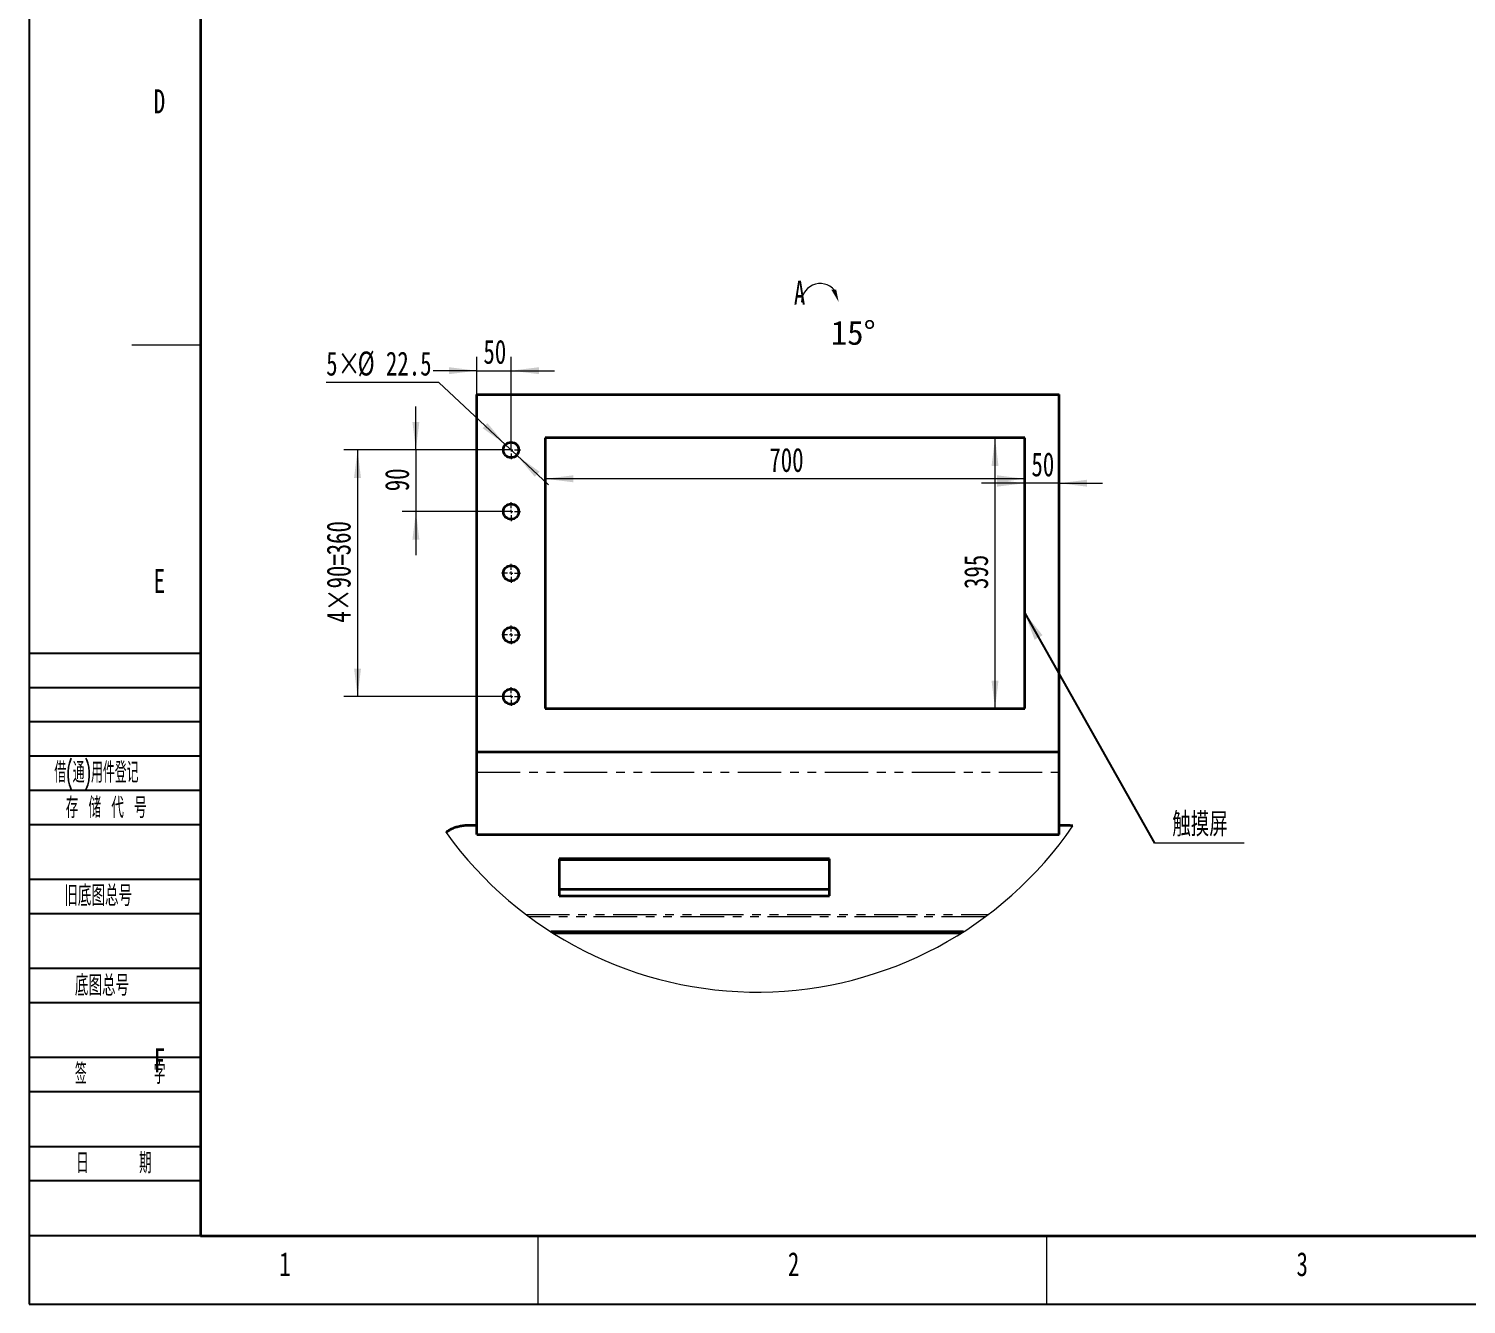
# Model space of a CAD drawing. Header units: millimetres. Extents: x 0 to 594, y 0 to 420.
# Drawn here: x 0 to 209.8, y 0 to 186.2 of the extents above; entities that cross this region are included whole.
import ezdxf

# ---------------------------------------------------------------- set-up
doc = ezdxf.new("R2010")
doc.units = ezdxf.units.MM
doc.linetypes.add('CENTERX2', pattern=[20.32, 12.7, -2.54, 2.54, -2.54])
doc.linetypes.add('PHANTOM', pattern=[12.7, 6.35, -1.27, 1.27, -1.27, 1.27, -1.27])
doc.layers.add('图框线', color=5, linetype='Continuous', lineweight=35)
doc.layers.add('轮廓线', color=7, linetype='Continuous', lineweight=35)
doc.layers.add('细线', color=5, linetype='Continuous')
doc.styles.add('SLDTEXTSTYLE3', font='TXT', dxfattribs={"width": 0.7, "bigfont": 'bigfont'})
doc.styles.add('SLDTEXTSTYLE4', font='TXT', dxfattribs={"width": 0.7})
doc.styles.add('SLDTEXTSTYLE5', font='TXT', dxfattribs={"width": 0.525, "bigfont": 'bigfont'})
doc.styles.add('SLDTEXTSTYLE6', font='TXT', dxfattribs={"width": 0.557143, "bigfont": 'bigfont'})
doc.styles.add('SLDTEXTSTYLE7', font='TXT', dxfattribs={"width": 0.6, "bigfont": 'bigfont'})
doc.styles.add('SLDTEXTSTYLE8', font='TXT', dxfattribs={"width": 0.522222, "bigfont": 'bigfont'})
doc.styles.add('SLDTEXTSTYLE9', font='TXT', dxfattribs={"width": 0.55, "bigfont": 'bigfont'})
doc.dimstyles.new('SLDDIMSTYLE6', dxfattribs={"dimtxt": 3.5, "dimasz": 4.08, "dimexe": 0, "dimexo": 0.0625, "dimgap": 0.875, "dimtad": 0, "dimtih": 1, "dimtoh": 1, "dimdec": 3, "dimlfac": 10, "dimrnd": 1e-09, "dimzin": 12, "dimdsep": 46, "dimtxsty": 'SLDTEXTSTYLE4', "dimsah": 1, "dimcen": 0, "dimadec": 0, "dimazin": 3, "dimtfac": 1, "dimtdec": 3, "dimtmove": 0, "dimatfit": 3, "dimfxl": 0, "dimfrac": 2, "dimtolj": 1, "dimtzin": 12, "dimarcsym": 0})
doc.dimstyles.new('SLDDIMSTYLE7', dxfattribs={"dimtxt": 3.5, "dimasz": 4.08, "dimexe": 0, "dimexo": 0.0625, "dimgap": 0.875, "dimtad": 1, "dimdec": 3, "dimlfac": 10, "dimrnd": 1e-09, "dimzin": 12, "dimdsep": 46, "dimtxsty": 'SLDTEXTSTYLE4', "dimsah": 1, "dimcen": 0.09, "dimadec": 0, "dimazin": 3, "dimtfac": 1, "dimtdec": 3, "dimtofl": 0, "dimtmove": 0, "dimatfit": 3, "dimfxl": 0, "dimfrac": 2, "dimtolj": 1, "dimtzin": 12, "dimarcsym": 0})
doc.dimstyles.new('SLDDIMSTYLE8', dxfattribs={"dimtxt": 3.5, "dimasz": 4.08, "dimexe": 0, "dimexo": 0.0625, "dimgap": 0.875, "dimtad": 1, "dimdec": 3, "dimlfac": 10, "dimrnd": 1e-09, "dimzin": 12, "dimdsep": 46, "dimtxsty": 'SLDTEXTSTYLE4', "dimsah": 1, "dimcen": 0.09, "dimadec": 0, "dimazin": 3, "dimtfac": 1, "dimtdec": 3, "dimtmove": 0, "dimatfit": 0, "dimfxl": 0, "dimfrac": 2, "dimtolj": 1, "dimtzin": 12, "dimarcsym": 0})
doc.dimstyles.new('SLDDIMSTYLE9', dxfattribs={"dimtxt": 0.18, "dimasz": 4.08, "dimexe": 0, "dimexo": 0.0625, "dimgap": 0, "dimtad": 0, "dimtih": 1, "dimtoh": 1, "dimdec": 0, "dimrnd": 1e-09, "dimzin": 0, "dimdsep": 46, "dimtxsty": 'Standard', "dimsah": 1, "dimcen": 0.09, "dimadec": 0, "dimazin": 0, "dimtfac": 4.08, "dimtdec": 0, "dimtofl": 0, "dimtmove": 0, "dimatfit": 3, "dimfxl": 0, "dimfrac": 2, "dimtolj": 1, "dimtzin": 0, "dimarcsym": 0})

# ---------------------------------------------------------------- blocks, each defined once
blk = doc.blocks.new('_D_20')
at = {"color": 7, "linetype": 'Continuous', "lineweight": 0}
for p, q in [((59.81, 134.54), (43.37, 134.54)), ((69.54, 125.47), (59.81, 134.54)), ((71.18, 123.93), (69.54, 125.47)), ((71.18, 123.93), (75.82, 119.6))]:
    blk.add_line(p, q, dxfattribs=at)
at = {"color": 7, "linetype": 'Continuous', "lineweight": 18}
for points in [[(69.54, 125.47), (66.9, 128.62), (66.21, 127.88)], [(71.18, 123.93), (73.82, 120.78), (74.51, 121.52)]]:
    blk.add_solid(points, dxfattribs=at)
at = {"color": 7, "linetype": 'Continuous', "lineweight": 18, "char_height": 3.5, "attachment_point": 1, "style": 'SLDTEXTSTYLE4'}
for s, insert in [('5×', (43.37, 139.06)), ('%%c', (47.97, 139.07)), ('22.5', (52.09, 139.06))]:
    blk.add_mtext(s, dxfattribs=dict(at, insert=insert))
blk = doc.blocks.new('_D_21')
at = {"color": 7, "linetype": 'Continuous', "lineweight": 0}
for p, q in [((141.01, 86.95), (141.01, 126.45)), ((145.36, 86.95), (139.01, 86.95))]:
    blk.add_line(p, q, dxfattribs=at)
at = {"color": 7, "linetype": 'Continuous', "lineweight": 18}
for points in [[(141.01, 126.45), (140.5, 122.37), (141.51, 122.37)], [(141.01, 86.95), (141.51, 91.03), (140.5, 91.03)]]:
    blk.add_solid(points, dxfattribs=at)
at = {"color": 7, "linetype": 'Continuous', "lineweight": 18, "insert": (136.49, 104.4), "char_height": 3.5, "attachment_point": 1, "rotation": 90, "style": 'SLDTEXTSTYLE4'}
blk.add_mtext('395', dxfattribs=at)
blk = doc.blocks.new('_D_22')
at = {"color": 7, "linetype": 'Continuous', "lineweight": 0}
for p, q in [((145.36, 119.84), (139.01, 119.84)), ((150.36, 119.84), (145.36, 119.84)), ((150.36, 119.84), (156.71, 119.84))]:
    blk.add_line(p, q, dxfattribs=at)
at = {"color": 7, "linetype": 'Continuous', "lineweight": 18}
for points in [[(145.36, 119.84), (141.28, 120.35), (141.28, 119.34)], [(150.36, 119.84), (154.44, 119.34), (154.44, 120.35)]]:
    blk.add_solid(points, dxfattribs=at)
at = {"color": 7, "linetype": 'Continuous', "lineweight": 18, "insert": (146.32, 124.35), "char_height": 3.5, "attachment_point": 1, "style": 'SLDTEXTSTYLE4'}
blk.add_mtext('50', dxfattribs=at)
blk = doc.blocks.new('_D_23')
at = {"color": 7, "linetype": 'Continuous', "lineweight": 0}
for p, q in [((65.36, 132.79), (65.36, 138.27)), ((70.36, 124.7), (70.36, 138.27)), ((65.36, 136.27), (59.01, 136.27)), ((65.36, 136.27), (70.36, 136.27)), ((70.36, 136.27), (76.71, 136.27))]:
    blk.add_line(p, q, dxfattribs=at)
at = {"color": 7, "linetype": 'Continuous', "lineweight": 18}
for points in [[(65.36, 136.27), (61.28, 136.78), (61.28, 135.76)], [(70.36, 136.27), (74.44, 135.76), (74.44, 136.78)]]:
    blk.add_solid(points, dxfattribs=at)
at = {"color": 7, "linetype": 'Continuous', "lineweight": 18, "insert": (66.32, 140.78), "char_height": 3.5, "attachment_point": 1, "style": 'SLDTEXTSTYLE4'}
blk.add_mtext('50', dxfattribs=at)
blk = doc.blocks.new('_D_24')
at = {"color": 7, "linetype": 'Continuous', "lineweight": 0}
for p, q in [((56.47, 124.7), (56.47, 131.05)), ((70.36, 124.7), (54.47, 124.7)), ((56.47, 124.7), (56.47, 115.7)), ((70.36, 115.7), (54.47, 115.7)), ((56.47, 115.7), (56.47, 109.35))]:
    blk.add_line(p, q, dxfattribs=at)
at = {"color": 7, "linetype": 'Continuous', "lineweight": 18}
for points in [[(56.47, 124.7), (56.97, 128.78), (55.96, 128.78)], [(56.47, 115.7), (55.96, 111.62), (56.97, 111.62)]]:
    blk.add_solid(points, dxfattribs=at)
at = {"color": 7, "linetype": 'Continuous', "lineweight": 18, "insert": (51.95, 118.67), "char_height": 3.5, "attachment_point": 1, "rotation": 90, "style": 'SLDTEXTSTYLE4'}
blk.add_mtext('90', dxfattribs=at)
blk = doc.blocks.new('_D_25')
at = {"color": 7, "linetype": 'Continuous', "lineweight": 0}
for p, q in [((70.36, 124.7), (45.95, 124.7)), ((47.95, 124.7), (47.95, 88.7)), ((70.36, 88.7), (45.95, 88.7))]:
    blk.add_line(p, q, dxfattribs=at)
at = {"color": 7, "linetype": 'Continuous', "lineweight": 18}
for points in [[(47.95, 124.7), (47.44, 120.62), (48.45, 120.62)], [(47.95, 88.7), (48.45, 92.78), (47.44, 92.78)]]:
    blk.add_solid(points, dxfattribs=at)
at = {"color": 7, "linetype": 'Continuous', "lineweight": 18, "char_height": 3.5, "attachment_point": 1, "rotation": 90, "style": 'SLDTEXTSTYLE4'}
for s, insert in [('360', (43.43, 109.32)), ('4×90=', (43.43, 99.48))]:
    blk.add_mtext(s, dxfattribs=dict(at, insert=insert))
blk = doc.blocks.new('_D_26')
at = {"color": 7, "linetype": 'Continuous', "lineweight": 0}
for p, q in [((75.36, 126.45), (75.36, 118.49)), ((145.36, 120.49), (75.36, 120.49))]:
    blk.add_line(p, q, dxfattribs=at)
at = {"color": 7, "linetype": 'Continuous', "lineweight": 18}
for points in [[(75.36, 120.49), (79.44, 119.98), (79.44, 121)], [(145.36, 120.49), (141.28, 121), (141.28, 119.98)]]:
    blk.add_solid(points, dxfattribs=at)
at = {"color": 7, "linetype": 'Continuous', "lineweight": 18, "insert": (108.06, 125), "char_height": 3.5, "attachment_point": 1, "style": 'SLDTEXTSTYLE4'}
blk.add_mtext('700', dxfattribs=at)
blk = doc.blocks.new('SW_SYMBOL_VIEW_CLKWISE')
at = {"color": 0, "linetype": 'Continuous', "lineweight": 0}
blk.add_arc((600, 200), 600, 30, 180, dxfattribs=at)
blk.add_solid([(1200, 200), (1120, 600), (960, 600)], dxfattribs=at)
blk = doc.blocks.new('SW_NOTE_0_3')
at = {"color": 0, "linetype": 'Continuous', "lineweight": 0}
blk.add_line((13.12, 0), (0, 0), dxfattribs=at)
at = {"color": 0, "linetype": 'Continuous', "lineweight": 0, "insert": (6.66, 4.5), "char_height": 3.5, "attachment_point": 2, "style": 'SLDTEXTSTYLE3'}
blk.add_mtext('触摸屏', dxfattribs=at)
blk = doc.blocks.new('SW_CENTERMARKSYMBOL_2')
at = {"color": 0, "linetype": 'Continuous', "lineweight": 18}
for p, q in [((-0.5, 0), (-1.37, 0)), ((0, 0), (-0.25, 0)), ((0, 0.5), (0, 1.37)), ((0, 0), (0, 0.25)), ((0, 0), (0, -0.25)), ((0, 0), (0.25, 0)), ((0.5, 0), (1.37, 0)), ((0, -0.5), (0, -1.37))]:
    blk.add_line(p, q, dxfattribs=at)
blk = doc.blocks.new('SW_CENTERMARKSYMBOL_3')
at = {"color": 0, "linetype": 'Continuous', "lineweight": 18}
for p, q in [((-0.5, 0), (-1.38, 0)), ((0, 0), (-0.25, 0)), ((0, 0.5), (0, 1.37)), ((0, 0), (0, 0.25)), ((0, 0), (0, -0.25)), ((0, 0), (0.25, 0)), ((0.5, 0), (1.37, 0)), ((0, -0.5), (0, -1.38))]:
    blk.add_line(p, q, dxfattribs=at)
blk = doc.blocks.new('SW_CENTERMARKSYMBOL_4')
at = {"color": 0, "linetype": 'Continuous', "lineweight": 18}
for p, q in [((-0.5, 0), (-1.38, 0)), ((0, 0), (-0.25, 0)), ((0, 0.5), (0, 1.37)), ((0, 0), (0, 0.25)), ((0, 0), (0, -0.25)), ((0, 0), (0.25, 0)), ((0.5, 0), (1.37, 0)), ((0, -0.5), (0, -1.38))]:
    blk.add_line(p, q, dxfattribs=at)
blk = doc.blocks.new('SW_CENTERMARKSYMBOL_5')
at = {"color": 0, "linetype": 'Continuous', "lineweight": 18}
for p, q in [((-0.5, 0), (-1.37, 0)), ((0, 0), (-0.25, 0)), ((0, 0.5), (0, 1.37)), ((0, 0), (0, 0.25)), ((0, 0), (0, -0.25)), ((0, 0), (0.25, 0)), ((0.5, 0), (1.37, 0)), ((0, -0.5), (0, -1.37))]:
    blk.add_line(p, q, dxfattribs=at)
blk = doc.blocks.new('SW_CENTERMARKSYMBOL_6')
at = {"color": 0, "linetype": 'Continuous', "lineweight": 18}
for p, q in [((-0.5, 0), (-1.37, 0)), ((0, 0), (-0.25, 0)), ((0, 0.5), (0, 1.37)), ((0, 0), (0, 0.25)), ((0, 0), (0, -0.25)), ((0, 0), (0.25, 0)), ((0.5, 0), (1.37, 0)), ((0, -0.5), (0, -1.37))]:
    blk.add_line(p, q, dxfattribs=at)

msp = doc.modelspace()

# ---------------------------------------------------------------- linework, layer by layer
at = {"color": 5, "linetype": 'CENTERX2', "lineweight": 18}
msp.add_line((25, 210), (25, 140), dxfattribs=at)
at = {"color": 5, "linetype": 'Continuous', "lineweight": 18}
for p, q in [((25, 140), (15, 140)), ((25, 140), (15, 140)), ((25, 70), (15, 70)), ((74.25, 10), (74.25, 0)), ((148.5, 10), (148.5, 0)), ((148.5, 10), (148.5, 0))]:
    msp.add_line(p, q, dxfattribs=at)
at = {"color": 7, "linetype": 'Continuous', "lineweight": 35}
for p, q in [((65.357743, 80.611563), (65.357743, 132.79014)), ((65.357743, 132.79014), (150.357746, 132.79014)), ((150.357746, 80.611563), (150.357746, 132.79014)), ((145.357745, 126.450852), (75.357746, 126.450852)), ((75.357746, 126.450852), (75.357746, 86.950851)), ((145.357745, 86.950851), (145.357745, 126.450852)), ((75.357746, 86.950851), (145.357745, 86.950851)), ((65.357743, 80.611563), (150.357746, 80.611563)), ((65.357743, 77.646837), (65.357743, 80.611563)), ((150.357746, 77.646837), (150.357746, 80.611563)), ((65.357743, 68.56432), (65.357743, 77.646837)), ((150.357746, 68.56432), (150.357746, 77.646837)), ((65.357743, 69.892927), (64.357744, 69.892927)), ((151.357745, 69.892927), (150.357746, 69.892927)), ((65.357743, 68.56432), (150.357746, 68.56432)), ((116.857745, 65.036119), (77.357744, 65.036119)), ((77.357744, 65.036119), (77.357744, 59.638011)), ((116.857745, 64.860415), (77.357744, 64.860415)), ((116.857745, 59.638011), (116.857745, 65.036119)), ((77.357744, 60.568601), (116.857745, 60.568601)), ((77.357744, 59.638011), (116.857745, 59.638011)), ((136.38214, 54.356944), (76.180951, 54.356944)), ((136.38214, 54.356944), (76.180951, 54.356944)), ((136.077537, 54.163759), (76.485555, 54.163759))]:
    msp.add_line(p, q, dxfattribs=at)
at = {"color": 8, "linetype": 'PHANTOM', "lineweight": 18}
for p, q in [((65.357743, 77.646837), (150.357746, 77.646837)), ((64.357744, 69.856482), (64.357744, 69.892927)), ((65.357743, 69.856482), (64.357744, 69.856482)), ((151.357745, 69.856482), (150.357746, 69.856482)), ((151.357745, 69.856482), (151.357745, 69.892927)), ((72.548922, 56.884664), (140.014173, 56.884664)), ((139.558278, 56.543463), (73.004817, 56.543463))]:
    msp.add_line(p, q, dxfattribs=at)
at = {"color": 8, "linetype": 'PHANTOM', "lineweight": 18, "flags": 128}
msp.add_lwpolyline([(64.357744, 69.856482), (63.99508, 69.847727), (63.635911, 69.821549), (63.283692, 69.778199), (62.941815, 69.718093), (62.613575, 69.641813), (62.302135, 69.55009), (62.01049, 69.443811), (61.741449, 69.323996), (61.497606, 69.191802), (61.281307, 69.048501), (61.094634, 68.895472), (60.949083, 68.744258)], dxfattribs=at)
at = {"color": 7, "linetype": 'Continuous', "lineweight": 35}
for centre, radius in [((70.357746, 124.700852), 1.124999), ((70.357745, 115.700848), 1.124999), ((70.357746, 106.700851), 1.124999), ((70.357744, 97.700849), 1.125), ((70.357745, 88.70085), 1.124999)]:
    msp.add_circle(centre, radius, dxfattribs=at)
at = {"color": 7, "linetype": 'Continuous', "lineweight": 18}
msp.add_arc((106.281547, 101.481142), 55.917223, 215.7158477, 325.51877301, dxfattribs=at)
at = {"color": 8, "linetype": 'PHANTOM', "lineweight": 18}
msp.add_arc((151.381053, 62.944947), 6.911575, 81.94145815, 90.1932182, dxfattribs=at)
at = {"color": 7, "linetype": 'Continuous', "lineweight": 35}
for points, knots in [([(64.357744, 69.892927), (64.296342, 69.892491), (64.119, 69.891232), (63.826858, 69.877327), (63.483759, 69.84622), (63.146967, 69.799685), (62.818873, 69.7382), (62.501765, 69.661956), (62.197877, 69.571252), (61.909318, 69.466421), (61.638317, 69.347606), (61.386418, 69.21561), (61.157504, 69.068794), (60.988459, 68.944179), (60.903917, 68.861008), (60.881119, 68.838579)], [0, 0, 0, 0, 0.04964977445, 0.1433974552, 0.23638825729, 0.32813632055, 0.41820793164, 0.50619655247, 0.59173643315, 0.67451409785, 0.75428003743, 0.83085755603, 0.90415278461, 0.97415315624, 1, 1, 1, 1]), ([(152.37477, 69.824379), (152.285057, 69.836003), (152.080728, 69.862478), (151.765246, 69.884387), (151.515738, 69.892479), (151.381712, 69.892859), (151.357745, 69.892927)], [0, 0, 0, 0, 0.2660021038, 0.6058415744, 0.9295139682, 1, 1, 1, 1])]:
    msp.add_open_spline(points, degree=3, knots=knots, dxfattribs=at)
at = {"layer": '图框线'}
for p, q in [((25, 410), (25, 10)), ((25, 10), (584, 10))]:
    msp.add_line(p, q, dxfattribs=at)
at = {"layer": '细线'}
for p, q in [((0, 420), (0, 0)), ((25, 95), (-0.048835, 95)), ((25, 90), (-0.048835, 90)), ((25, 85), (-0.048835, 85)), ((25, 80), (-0.048835, 80)), ((25, 75), (-0.048835, 75)), ((25, 70), (-0.048835, 70)), ((25, 62), (-0.048835, 62)), ((25, 57), (-0.048835, 57)), ((25, 49), (-0.048835, 49)), ((25, 44), (-0.048835, 44)), ((25, 36), (-0.048835, 36)), ((25, 31), (-0.048835, 31)), ((25, 23), (-0.048835, 23)), ((25, 18), (-0.048835, 18)), ((25, 10), (-0.048835, 10)), ((0, 0), (594, 0))]:
    msp.add_line(p, q, dxfattribs=at)

# ---------------------------------------------------------------- block references
at = {"color": 7, "linetype": 'Continuous', "lineweight": 0, "xscale": 0.004511737089201878, "yscale": 0.004511737089201878, "zscale": 0.004511737089201878}
msp.add_blockref('SW_SYMBOL_VIEW_CLKWISE', (112.779164, 145.382454), dxfattribs=at)
at = {"color": 7, "linetype": 'Continuous', "lineweight": 0}
for name, p in [('SW_CENTERMARKSYMBOL_2', (70.357745, 124.700848)), ('SW_CENTERMARKSYMBOL_3', (70.357745, 115.70085)), ('SW_CENTERMARKSYMBOL_4', (70.357745, 106.700853)), ('SW_CENTERMARKSYMBOL_5', (70.357745, 97.70085)), ('SW_CENTERMARKSYMBOL_6', (70.357745, 88.700849)), ('SW_NOTE_0_3', (164.276969, 67.30068))]:
    msp.add_blockref(name, p, dxfattribs=at)

# ---------------------------------------------------------------- texts
at = {"color": 7, "linetype": 'Continuous', "lineweight": 0, "insert": (112.47723, 149.388322), "char_height": 3.5, "attachment_point": 2, "style": 'SLDTEXTSTYLE4'}
msp.add_mtext('A^J', dxfattribs=at)
at = {"color": 7, "linetype": 'Continuous', "lineweight": 0, "insert": (120.318855, 149.388322), "char_height": 3.5, "attachment_point": 2}
msp.add_mtext('^J15°', dxfattribs=at)
at = {"layer": '细线', "char_height": 3.5, "attachment_point": 1, "style": 'SLDTEXTSTYLE4'}
for s, insert in [('D', (18.196828, 177.333881)), ('E', (18.196828, 107.333881)), ('F', (18.196828, 37.333881)), ('1', (36.518685, 7.611261)), ('2', (110.768685, 7.611261)), ('3', (185.018685, 7.611261))]:
    msp.add_mtext(s, dxfattribs=dict(at, insert=insert))
at = {"layer": '轮廓线', "color": 6, "char_height": 3, "attachment_point": 1}
for s, insert, style in [('借(通)用件登记', (3.688216, 79.123143), 'SLDTEXTSTYLE5'), ('存 储 代 号', (5.346548, 73.982964), 'SLDTEXTSTYLE6'), ('旧底图总号', (5.13948, 61.137276), 'SLDTEXTSTYLE7'), ('底图总号', (6.682335, 48.023612), 'SLDTEXTSTYLE7'), ('签       字', (6.690668, 35.149937), 'SLDTEXTSTYLE8')]:
    msp.add_mtext(s, dxfattribs=dict(at, insert=insert, style=style))
at = {"layer": '轮廓线', "color": 3, "insert": (6.890347, 22.103369), "char_height": 3, "attachment_point": 1, "style": 'SLDTEXTSTYLE9'}
msp.add_mtext('日     期', dxfattribs=at)

# ---------------------------------------------------------------- dimensions: what is measured, and where the dimension line sits
at = {"color": 7, "linetype": 'Continuous', "lineweight": 18}
dim = msp.add_linear_dim(base=(70.357745, 136.272982), p1=(65.357745, 132.790139), p2=(70.357745, 124.70085), dimstyle='SLDDIMSTYLE8', dxfattribs=at)
dim.commit()
dim.dimension.update_dxf_attribs({"geometry": '_D_23', "text_midpoint": (67.857745, 136.272982), "dimtype": 160})
dim = msp.add_diameter_dim_2p(p1=(69.5354, 125.468558), p2=(71.180089, 123.933143), text='5×<>', dimstyle='SLDDIMSTYLE6', dxfattribs=at)
dim.commit()
dim.dimension.update_dxf_attribs({"geometry": '_D_20', "text_midpoint": (50.799907, 137.229275), "dimtype": 163})
for base, p1, p2, angle, dimstyle, picture, middle in [((145.357745, 119.843007), (150.357745, 132.790139), (145.357745, 126.45085), 0, 'SLDDIMSTYLE8', '_D_22', (147.857745, 119.843007)), ((56.465927, 115.70085), (70.357745, 124.70085), (70.357745, 115.70085), 90, 'SLDDIMSTYLE8', '_D_24', (56.465927, 120.20085)), ((75.357745, 120.490055), (145.357745, 126.45085), (75.357745, 126.45085), 0, 'SLDDIMSTYLE7', '_D_26', (110.357745, 120.490055)), ((141.005126, 126.45085), (145.357745, 86.95085), (145.357745, 126.45085), 90, 'SLDDIMSTYLE7', '_D_21', (141.005126, 106.70085))]:
    dim = msp.add_linear_dim(base=base, p1=p1, p2=p2, angle=angle, dimstyle=dimstyle, dxfattribs=at)
    dim.commit()
    dim.dimension.update_dxf_attribs({"geometry": picture, "text_midpoint": middle, "dimtype": 160})
dim = msp.add_linear_dim(base=(47.945776, 88.70085), p1=(70.357745, 124.70085), p2=(70.357745, 88.70085), angle=90, text='4×90=<>', dimstyle='SLDDIMSTYLE7', dxfattribs=at)
dim.commit()
dim.dimension.update_dxf_attribs({"geometry": '_D_25', "text_midpoint": (47.945776, 106.70085), "dimtype": 160})

# ---------------------------------------------------------------- leaders
at = {"color": 7, "linetype": 'Continuous', "lineweight": 0}
msp.add_leader([(145.357745, 100.877966), (164.276969, 67.30068)], dimstyle='SLDDIMSTYLE9', dxfattribs=at)

doc.saveas('drawing.dxf')
